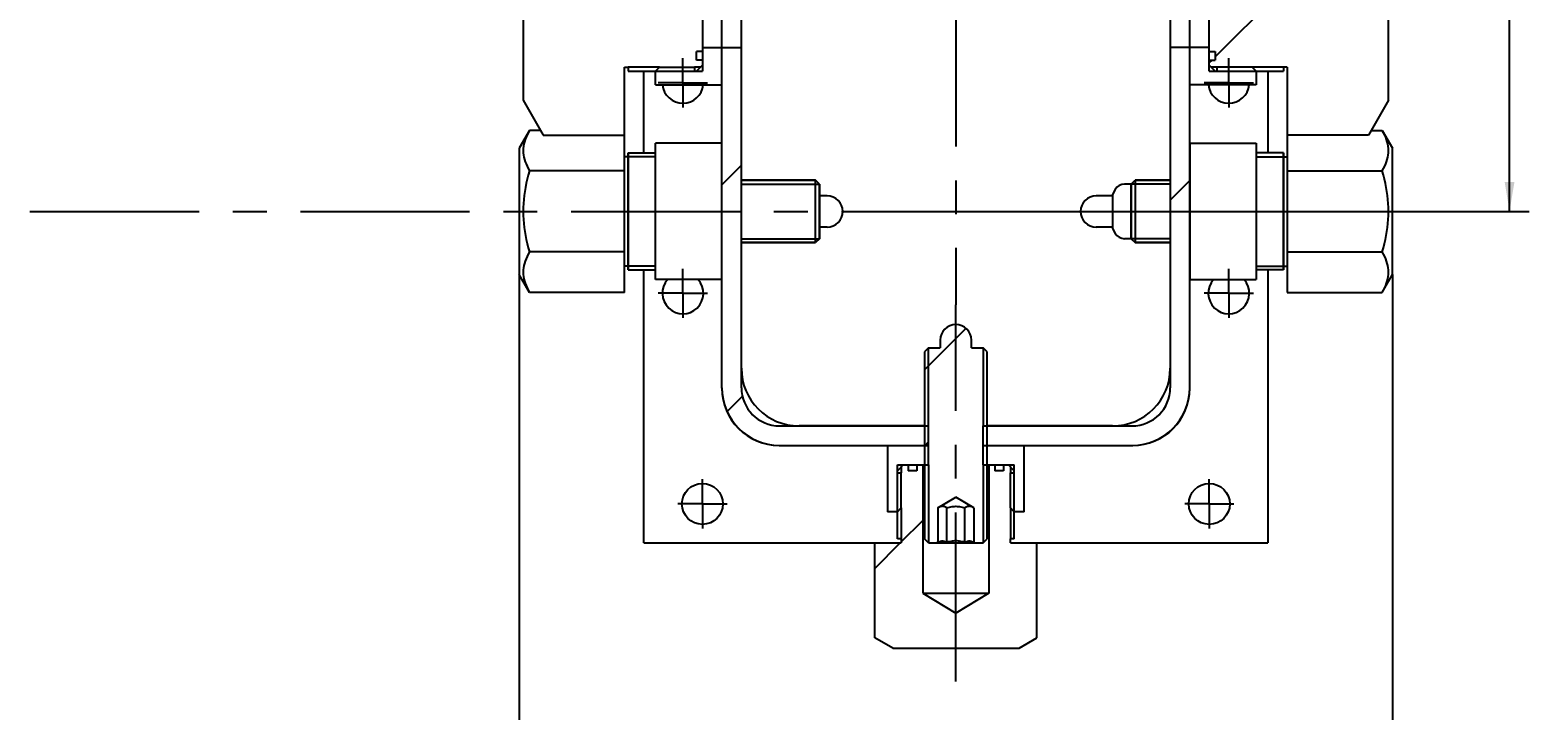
# Model space of a CAD drawing. Header units: millimetres. Extents: x 0 to 841, y 0 to 594.
# Drawn here: x 201.3 to 355.1, y 118.2 to 187.9 of the extents above; entities that cross this region are included whole.
import ezdxf

# ---------------------------------------------------------------- set-up
doc = ezdxf.new("R2010")
doc.units = ezdxf.units.MM
doc.header["$LTSCALE"] = 46.255
doc.linetypes.add('CENTER', pattern=[0.6, 0.375, -0.075, 0.075, -0.075])
doc.layers.get('0').update_dxf_attribs({"linetype": 'CONTINUOUS'})
for name, color, linetype in [('ALL_AXIS', 7, 'CONTINUOUS'), ('ALL_CHAMFER', 7, 'CONTINUOUS'), ('ALL_DIMENSIONS', 7, 'CONTINUOUS'), ('ALL_ROUND', 7, 'CONTINUOUS')]:
    doc.layers.add(name, color=color, linetype=linetype)
doc.styles.get("Standard").update_dxf_attribs({"font": 'txt', "width": 0.7})
doc.dimstyles.new('DIMSTYLE_2', dxfattribs={"dimtxt": 3.5, "dimasz": 3, "dimexe": 0.18, "dimexo": 0.0625, "dimgap": 0.09, "dimtad": 1, "dimdec": 5, "dimlfac": 2.5, "dimdsep": 46, "dimtxsty": 'STANDARD', "dimblk": '_FILLED', "dimblk1": '_FILLED', "dimblk2": '_FILLED', "dimcen": 0.09, "dimadec": 0, "dimazin": 0, "dimtp": 0.5, "dimtm": 0.5, "dimtfac": 1, "dimtdec": 5, "dimtofl": 0, "dimtmove": 0, "dimatfit": 3, "dimldrblk": '_FILLED', "dimfxl": 1, "dimtolj": 1, "dimarcsym": 0})
doc.dimstyles.new('DIMSTYLE_3', dxfattribs={"dimtxt": 3.5, "dimasz": 3, "dimexe": 0.18, "dimexo": 0.0625, "dimgap": 0.09, "dimtad": 1, "dimdec": 5, "dimlfac": 2.5, "dimdsep": 46, "dimtxsty": 'STANDARD', "dimblk": '_FILLED', "dimblk1": '_FILLED', "dimblk2": '_FILLED', "dimcen": 0.09, "dimadec": 0, "dimazin": 0, "dimtp": 0.3, "dimtm": 0.3, "dimtfac": 1, "dimtdec": 5, "dimtofl": 0, "dimtmove": 0, "dimatfit": 3, "dimldrblk": '_FILLED', "dimfxl": 1, "dimtolj": 1, "dimarcsym": 0})

# ---------------------------------------------------------------- blocks, each defined once
blk = doc.blocks.new('_FILLED')
at = {"color": 0, "linetype": 'BYBLOCK'}
blk.add_solid([(0, 0), (-1, 0.167), (-1, -0.167)], dxfattribs=at)
blk = doc.blocks.new('*D1')
at = {"layer": 'ALL_DIMENSIONS', "color": 2, "linetype": 'CONTINUOUS'}
for p, q in [((251.53, 162.85), (251.53, 96.67)), ((341.13, 162.85), (341.13, 96.67)), ((251.53, 98.67), (296.33, 98.67)), ((341.13, 98.67), (296.33, 98.67))]:
    blk.add_line(p, q, dxfattribs=at)
at = {"layer": 'ALL_DIMENSIONS', "color": 2, "linetype": 'CONTINUOUS', "xscale": 3, "yscale": 3, "zscale": 3, "rotation": 180}
blk.add_blockref('_FILLED', (251.53, 98.67), dxfattribs=at)
at = {"layer": 'ALL_DIMENSIONS', "color": 2, "linetype": 'CONTINUOUS', "xscale": 3, "yscale": 3, "zscale": 3}
blk.add_blockref('_FILLED', (341.13, 98.67), dxfattribs=at)
blk = doc.blocks.new('*D2')
at = {"layer": 'ALL_DIMENSIONS', "color": 2, "linetype": 'CONTINUOUS'}
for p, q in [((299.2, 217.33), (355.13, 217.33)), ((353.13, 217.33), (353.13, 193.33)), ((353.13, 169.33), (353.13, 193.33)), ((299.32, 169.33), (355.13, 169.33))]:
    blk.add_line(p, q, dxfattribs=at)
at = {"layer": 'ALL_DIMENSIONS', "color": 2, "linetype": 'CONTINUOUS', "xscale": 3, "yscale": 3, "zscale": 3}
for p, rotation in [((353.13, 217.33), 90), ((353.13, 169.33), 270)]:
    blk.add_blockref('_FILLED', p, dxfattribs=dict(at, rotation=rotation))

msp = doc.modelspace()

# ---------------------------------------------------------------- linework, layer by layer
at = {"color": 7, "linetype": 'CONTINUOUS'}
for p, q in [((272.3275572, 151.1887961), (272.3275572, 214.5288977)), ((274.3275572, 151.2487961), (274.3275572, 214.5293673)), ((318.3275572, 214.5288977), (318.3275572, 151.2487961)), ((320.3275572, 151.1887961), (320.3275572, 214.5288977)), ((251.9275572, 205.9287961), (251.9275572, 180.7287961)), ((340.7275572, 180.7287961), (340.7275572, 205.9287961)), ((270.3275572, 202.9287961), (270.3275572, 183.7287961)), ((322.3275572, 183.7287961), (322.3275572, 202.9287961)), ((270.3275572, 186.1287961), (274.3275572, 186.1287961)), ((322.3275572, 186.1287961), (318.3275572, 186.1287961)), ((269.7275572, 184.8487961), (269.7275572, 185.7287961)), ((270.3275572, 185.7287961), (269.7275572, 185.7287961)), ((270.3275572, 184.8487961), (269.7275572, 184.8487961)), ((322.3275572, 185.7287961), (322.9275572, 185.7287961)), ((322.3275572, 184.8487961), (322.9275572, 184.8487961)), ((322.9275572, 185.7287961), (322.9275572, 184.8487961)), ((262.3275572, 161.0149523), (262.3275572, 184.1287961)), ((262.3275572, 184.1287961), (262.7275572, 184.1287961)), ((262.7275572, 184.1287362), (262.7275572, 183.7287961)), ((262.7275572, 183.7287961), (270.3275572, 183.7287961)), ((264.3275572, 175.3287961), (264.3275572, 183.7287961)), ((265.5275572, 183.7287961), (265.9275572, 184.1287961)), ((265.5275572, 182.3287961), (265.5275572, 183.7287961)), ((265.9275572, 184.1287961), (269.5275572, 184.1287961)), ((269.5275572, 184.1287961), (269.5275572, 183.7287961)), ((269.7275572, 183.7287961), (270.3275572, 184.3287961)), ((322.9275572, 183.7287961), (322.3275572, 184.3287961)), ((322.3275572, 183.7287961), (329.9275572, 183.7287961)), ((326.7275572, 184.1287961), (323.1275572, 184.1287961)), ((323.1275572, 183.7287961), (323.1275572, 184.1287961)), ((327.1275572, 183.7287961), (326.7275572, 184.1287961)), ((327.1275572, 183.7287961), (327.1275572, 182.3287961)), ((328.3275572, 183.7287961), (328.3275572, 175.3287961)), ((330.3275572, 184.1287961), (329.9275572, 184.1287961)), ((329.9275572, 184.1287961), (329.9275572, 183.7287961)), ((330.3275572, 184.1287961), (330.3275572, 161.0149523)), ((265.5275572, 182.3287961), (272.3275572, 182.3287961)), ((327.1275572, 182.3287961), (320.3275572, 182.3287961)), ((251.9275572, 180.7287961), (253.9862772, 177.1629886)), ((340.7275572, 180.7287961), (338.6688373, 177.1629886)), ((253.9862772, 177.1629886), (262.3275572, 177.1629886)), ((338.6688373, 177.1629886), (330.3275572, 177.1629886)), ((262.7275572, 175.3287961), (262.7275572, 163.3287961)), ((329.9275572, 163.3287961), (329.9275572, 175.3287961)), ((282.3275572, 172.1287961), (282.3275572, 166.5287961)), ((314.3275572, 166.5287961), (314.3275572, 172.1287961)), ((264.3275572, 135.3287961), (264.3275572, 163.3287961)), ((328.3275572, 163.3287961), (328.3275572, 135.3287961)), ((293.5275572, 155.3287961), (293.1275572, 154.9287961)), ((293.5275572, 155.3287961), (294.7275572, 155.3287961)), ((294.7275572, 156.1287961), (294.7275572, 155.3287961)), ((297.9275572, 155.3287961), (297.9275572, 156.1287961)), ((297.9275572, 155.3287961), (299.1275572, 155.3287961)), ((299.5275572, 154.9287961), (299.1275572, 155.3287961)), ((293.1275572, 154.9287961), (293.1275572, 135.7287961)), ((299.5275572, 135.7287961), (299.5275572, 154.9287961)), ((278.2475572, 147.3287961), (293.5275572, 147.3287961)), ((293.5275572, 143.3287961), (293.5275572, 147.3287961)), ((299.1275572, 147.3287961), (314.4075572, 147.3287961)), ((299.1275572, 143.3287961), (299.1275572, 147.3287961)), ((278.1875572, 145.3287961), (293.5275572, 145.3287961)), ((289.3275572, 145.3287961), (289.3275572, 138.5287961)), ((299.1275572, 145.3287961), (314.4675572, 145.3287961)), ((303.3275572, 138.5287961), (303.3275572, 145.3287961)), ((290.3275572, 143.3287961), (293.5275572, 143.3287961)), ((290.3275572, 135.7287961), (290.3275572, 143.3287961)), ((290.9275572, 143.3287961), (290.3275572, 142.7287961)), ((291.4475572, 143.3287961), (291.4475572, 142.7287961)), ((292.3275572, 143.3287961), (292.3275572, 142.7287961)), ((292.9275572, 143.3287961), (292.9275572, 130.1717222)), ((299.1275572, 143.3287961), (302.3275572, 143.3287961)), ((299.7275572, 143.3287961), (299.7275572, 130.1717222)), ((300.3275572, 143.3287961), (300.3275572, 142.7287961)), ((301.2075572, 143.3287961), (301.2075572, 142.7287961)), ((302.3275572, 142.7287961), (301.7275572, 143.3287961)), ((302.3275572, 135.7287961), (302.3275572, 143.3287961)), ((290.3275572, 142.5287961), (290.7275572, 142.5287961)), ((290.7275572, 138.9287961), (290.7275572, 142.5287961)), ((292.3275572, 142.7287961), (291.4475572, 142.7287961)), ((301.2075572, 142.7287961), (300.3275572, 142.7287961)), ((301.9275572, 142.5287961), (302.3275572, 142.5287961)), ((301.9275572, 138.9287961), (301.9275572, 142.5287961)), ((294.4800364, 138.936001), (296.3275572, 140.0026676)), ((298.1750781, 138.936001), (296.3275572, 140.0026676)), ((290.3275572, 138.5287961), (289.3275572, 138.5287961)), ((290.3275572, 138.5287961), (290.7275572, 138.9287961)), ((294.4800364, 138.936001), (294.4800364, 135.382189)), ((295.4037968, 135.382189), (295.4037968, 138.936001)), ((297.2513177, 135.382189), (297.2513177, 138.936001)), ((298.1750781, 138.936001), (298.1750781, 135.382189)), ((302.3275572, 138.5287961), (301.9275572, 138.9287961)), ((303.3275572, 138.5287961), (302.3275572, 138.5287961)), ((264.3275572, 135.3287961), (290.7275572, 135.3287961)), ((288.0137134, 125.5875664), (288.0137134, 135.3287961)), ((290.7275572, 135.7287961), (290.3275572, 135.7287961)), ((290.7275572, 135.7287961), (290.7275572, 135.3287961)), ((293.5275572, 135.3287961), (293.1275572, 135.7287961)), ((293.5275572, 135.3287961), (299.1275572, 135.3287961)), ((294.4800364, 135.382189), (294.3875572, 135.3287961)), ((298.1750781, 135.382189), (298.2675572, 135.3287961)), ((299.1275572, 135.3287961), (299.5275572, 135.7287961)), ((302.3275572, 135.7287961), (301.9275572, 135.7287961)), ((301.9275572, 135.3287961), (301.9275572, 135.7287961)), ((301.9275572, 135.3287961), (328.3275572, 135.3287961)), ((304.6414011, 125.5875664), (304.6414011, 135.3287961)), ((292.9275572, 130.1717222), (299.7275572, 130.1717222)), ((292.9275572, 130.1717222), (296.3275572, 128.1287961)), ((299.7275572, 130.1717222), (296.3275572, 128.1287961)), ((289.8475572, 124.5287961), (288.0137134, 125.5875664)), ((302.8075572, 124.5287961), (304.6414011, 125.5875664)), ((289.8475572, 124.5287961), (302.8075572, 124.5287961))]:
    msp.add_line(p, q, dxfattribs=at)
at = {"color": 2, "linetype": 'CONTINUOUS'}
for p, q in [((322.9275572, 185.1672736), (340.7275572, 202.9672736)), ((322.3275572, 184.5672736), (322.6090798, 184.8487961)), ((265.9275572, 184.1287961), (262.7275572, 184.1287961)), ((270.1275572, 184.1287961), (269.5275572, 184.1287961)), ((323.1275572, 184.1287961), (322.5275572, 184.1287961)), ((329.9275572, 184.1287961), (326.7275572, 184.1287961)), ((265.5275572, 174.9287961), (262.7275572, 174.9287961)), ((272.3275572, 172.0600127), (274.3275572, 174.0600127)), ((327.1275572, 174.9287961), (329.9275572, 174.9287961)), ((318.3275572, 170.4858685), (320.3275572, 172.4858685)), ((274.3275572, 172.1287961), (282.3275572, 172.1287961)), ((318.3275572, 172.1287961), (314.3275572, 172.1287961)), ((274.3275572, 166.5287961), (282.3275572, 166.5287961)), ((318.3275572, 166.5287961), (314.3275572, 166.5287961)), ((265.5275572, 163.7287961), (262.7275572, 163.7287961)), ((327.1275572, 163.7287961), (329.9275572, 163.7287961)), ((293.1275572, 153.0900055), (297.374335, 157.3367833)), ((293.5275572, 147.3287961), (293.5275572, 155.3287961)), ((299.1275572, 155.3287961), (299.1275572, 147.3287961)), ((272.8689545, 148.8143379), (274.4368243, 150.3822077)), ((293.1704849, 145.3287961), (293.5275572, 145.6858685)), ((290.7275572, 143.1287961), (290.7275572, 142.5287961)), ((293.5275572, 143.3287961), (293.5275572, 135.3287961)), ((299.1275572, 143.3287961), (299.1275572, 135.3287961)), ((301.9275572, 143.1287961), (301.9275572, 142.5287961)), ((290.7275572, 138.9287961), (290.7275572, 135.7287961)), ((301.9275572, 138.9287961), (301.9275572, 135.7287961)), ((290.7275572, 135.4293396), (292.9275572, 137.6293396)), ((288.0137134, 132.7154957), (290.6270138, 135.3287961))]:
    msp.add_line(p, q, dxfattribs=at)
at = {"color": 7, "linetype": 'CONTINUOUS'}
for points in [[(295.4037968, 138.936001), (295.3347585, 138.97361), (295.2671447, 139.0054894), (295.2012232, 139.031628), (295.1361904, 139.0520592), (295.0713259, 139.0668843), (295.0066479, 139.0758882), (294.9419199, 139.0788676), (294.8771866, 139.0758883), (294.8124954, 139.0668827), (294.7476009, 139.0520478), (294.6824871, 139.0315784), (294.6165121, 139.0054127), (294.5489476, 138.9735539), (294.4800364, 138.936001)], [(295.4037968, 138.936001), (295.5419137, 138.9736212), (295.677195, 139.0055098), (295.8091193, 139.0316574), (295.9392506, 139.052092), (296.0689789, 139.0669074), (296.1983057, 139.075898), (296.3277293, 139.0788675), (296.4571497, 139.0758821), (296.5864758, 139.0668749), (296.7161789, 139.0520491), (296.846218, 139.0316197), (296.9780383, 139.005484), (297.1132505, 138.9736072), (297.2513177, 138.936001)], [(298.1750781, 138.936001), (298.1061684, 138.9735509), (298.0386233, 139.0054036), (297.9726935, 139.0315568), (297.9076267, 139.052017), (297.8427535, 139.0668572), (297.7780757, 139.0758745), (297.7133579, 139.0788678), (297.6486421, 139.0759045), (297.583976, 139.0669201), (297.5191081, 139.0521093), (297.4540349, 139.0316774), (297.3880606, 139.0055289), (297.320401, 138.9736334), (297.2513177, 138.936001)], [(294.4800364, 135.382189), (294.5489051, 135.41972), (294.616427, 135.4515637), (294.6823617, 135.4777212), (294.7474307, 135.4981894), (294.8122731, 135.5130289), (294.8768966, 135.5220493), (294.941529, 135.5250579), (295.0061493, 135.5221224), (295.0707236, 135.5131863), (295.135518, 135.4984302), (295.2005311, 135.478066), (295.2665313, 135.451944), (295.3343825, 135.4199751), (295.4037968, 135.382189)], [(297.2513177, 135.382189), (297.1127192, 135.4199206), (296.9771681, 135.4518611), (296.8452236, 135.4779865), (296.7152077, 135.4983693), (296.5856225, 135.5131434), (296.4564872, 135.5221009), (296.3273037, 135.5250582), (296.1981255, 135.5220776), (296.068999, 135.5130972), (295.9394476, 135.4983069), (295.809518, 135.4779211), (295.6776868, 135.4518047), (295.542258, 135.4198861), (295.4037968, 135.382189)], [(297.2513177, 135.382189), (297.3205095, 135.4198688), (297.3882077, 135.4517809), (297.4541267, 135.4779038), (297.5191234, 135.4983015), (297.5839704, 135.5131062), (297.6486352, 135.5220919), (297.7133557, 135.5250562), (297.778093, 135.5220609), (297.8428127, 135.5130334), (297.9077404, 135.498174), (297.972891, 135.4776689), (298.0388627, 135.4514874), (298.1063337, 135.4196647), (298.1750781, 135.382189)]]:
    msp.add_lwpolyline(points, dxfattribs=at)
for centre in [(270.3275572, 139.3287961), (322.3275572, 139.3287961)]:
    msp.add_circle(centre, 2.1, dxfattribs=at)
for centre, radius, start, end in [((268.3275572, 182.5287961), 2.1, 185.502852663, 354.497147337), ((324.3275572, 182.5287961), 2.1, 185.502852663, 354.497147337), ((268.3275572, 160.9287961), 2.1, 138.119705709, 41.880294291), ((324.3275572, 160.9287961), 2.1, 138.119705709, 41.880294291), ((296.3275572, 156.1287961), 1.6, 0, 180), ((278.2475572, 151.2487961), 5.92, 180, 270), ((278.1875572, 151.1887961), 5.86, 180, 270), ((278.2475572, 151.2487961), 3.92, 180, 270), ((314.4075572, 151.2487961), 5.92, 270, 360), ((314.4075572, 151.2487961), 3.92, 270, 360), ((314.4675572, 151.1887961), 5.86, 270, 360)]:
    msp.add_arc(centre, radius, start, end, dxfattribs=at)
at = {"layer": 'ALL_AXIS', "color": 7, "linetype": 'CENTER'}
for p, q in [((296.3275572, 193.3287961), (296.3275572, 159.7287961)), ((268.3275572, 182.5287961), (268.3275572, 185.0537961)), ((324.3275572, 182.5287961), (324.3275572, 185.0537961)), ((268.3275572, 182.5287961), (265.8025572, 182.5287961)), ((268.3275572, 182.5287961), (268.3275572, 180.0037961)), ((268.3275572, 182.5287961), (270.8525572, 182.5287961)), ((324.3275572, 182.5287961), (321.8025572, 182.5287961)), ((324.3275572, 182.5287961), (326.8525572, 182.5287961)), ((324.3275572, 182.5287961), (324.3275572, 180.0037961)), ((201.3467574, 169.3287961), (299.3245157, 169.3287961)), ((268.3275572, 160.9287961), (268.3275572, 163.4537961)), ((324.3275572, 160.9287961), (324.3275572, 163.4537961)), ((268.3275572, 160.9287961), (265.8025572, 160.9287961)), ((268.3275572, 160.9287961), (270.8525572, 160.9287961)), ((268.3275572, 160.9287961), (268.3275572, 158.4037961)), ((324.3275572, 160.9287961), (321.8025572, 160.9287961)), ((324.3275572, 160.9287961), (326.8525572, 160.9287961)), ((324.3275572, 160.9287961), (324.3275572, 158.4037961)), ((296.3275572, 121.1031969), (296.3275572, 159.7287961)), ((270.3275572, 139.3287961), (270.3275572, 141.8537961)), ((322.3275572, 139.3287961), (322.3275572, 141.8537961)), ((270.3275572, 139.3287961), (267.8025572, 139.3287961)), ((270.3275572, 139.3287961), (272.8525572, 139.3287961)), ((270.3275572, 139.3287961), (270.3275572, 136.8037961)), ((322.3275572, 139.3287961), (319.8025572, 139.3287961)), ((322.3275572, 139.3287961), (324.8525572, 139.3287961)), ((322.3275572, 139.3287961), (322.3275572, 136.8037961))]:
    msp.add_line(p, q, dxfattribs=at)
at = {"layer": 'ALL_AXIS', "color": 7, "linetype": 'CONTINUOUS'}
for p, q in [((252.5863275, 177.64264), (251.5275572, 175.8087961)), ((253.7093503, 177.64264), (252.5863275, 177.64264)), ((338.9457642, 177.64264), (340.068787, 177.64264)), ((340.068787, 177.64264), (341.1275572, 175.8087961)), ((251.5275572, 175.8087961), (251.5275572, 162.8487961)), ((262.7275572, 163.3287961), (262.7275572, 175.3287961)), ((262.7275572, 175.3287961), (265.5275572, 175.3287961)), ((265.5275572, 162.3287961), (265.5275572, 176.3287961)), ((272.3275572, 176.3287961), (265.5275572, 176.3287961)), ((272.3275572, 162.3287961), (272.3275572, 176.3287961)), ((320.3275572, 176.3287961), (327.1275572, 176.3287961)), ((320.3275572, 176.3287961), (320.3275572, 162.3287961)), ((327.1275572, 176.3287961), (327.1275572, 162.3287961)), ((329.9275572, 175.3287961), (327.1275572, 175.3287961)), ((329.9275572, 175.3287961), (329.9275572, 163.3287961)), ((341.1275572, 162.8487961), (341.1275572, 175.8087961)), ((262.7275572, 174.9287961), (262.3275572, 174.9287961)), ((329.9275572, 174.9287961), (330.3275572, 174.9287961)), ((262.3275572, 173.4857181), (252.5863275, 173.4857181)), ((281.9275572, 172.5287961), (274.3275572, 172.5287961)), ((314.3275572, 172.1287961), (314.7275572, 172.5287961)), ((314.7275572, 172.5287961), (318.3275572, 172.5287961)), ((330.3275572, 173.4857181), (340.068787, 173.4857181)), ((283.1275572, 170.9287961), (282.3275572, 170.9287961)), ((312.3877496, 170.9287961), (310.7275572, 170.9287961)), ((312.6764248, 171.5787961), (312.3877496, 171.0787961)), ((312.3877496, 171.0787961), (312.3877496, 167.5787961)), ((314.3275572, 172.1287961), (313.6290527, 172.1287961)), ((314.3275572, 172.1287961), (314.3275572, 166.5287961)), ((283.1275572, 167.7287961), (282.3275572, 167.7287961)), ((312.3877496, 167.7287961), (310.7275572, 167.7287961)), ((281.9275572, 166.1287961), (274.3275572, 166.1287961)), ((312.3877496, 167.5787961), (312.6764248, 167.0787961)), ((314.3275572, 166.5287961), (313.6290527, 166.5287961)), ((314.3275572, 166.5287961), (314.7275572, 166.1287961)), ((314.7275572, 166.1287961), (318.3275572, 166.1287961)), ((262.3275572, 165.1718742), (252.5863275, 165.1718742)), ((330.3275572, 165.1718742), (340.068787, 165.1718742)), ((262.7275572, 163.7287961), (262.3275572, 163.7287961)), ((262.7275572, 163.3287961), (265.5275572, 163.3287961)), ((329.9275572, 163.3287961), (327.1275572, 163.3287961)), ((329.9275572, 163.7287961), (330.3275572, 163.7287961)), ((252.5863275, 161.0149523), (251.5275572, 162.8487961)), ((272.3275572, 162.3287961), (265.5275572, 162.3287961)), ((320.3275572, 162.3287961), (327.1275572, 162.3287961)), ((340.068787, 161.0149523), (341.1275572, 162.8487961)), ((262.3275572, 161.0149523), (252.5863275, 161.0149523)), ((330.3275572, 161.0149523), (340.068787, 161.0149523))]:
    msp.add_line(p, q, dxfattribs=at)
for points in [[(252.5863275, 177.64264), (252.45245, 177.400024), (252.3342797, 177.1619594), (252.2319332, 176.9291213), (252.145061, 176.6994844), (252.0731899, 176.4713795), (252.0168073, 176.2444142), (251.9761378, 176.017627), (251.9514963, 175.7910561), (251.9433206, 175.5643879), (251.9514663, 175.3377151), (251.9760801, 175.1111306), (252.0167268, 174.8843196), (252.0730919, 174.6573232), (252.1449595, 174.429166), (252.2318587, 174.1994258), (252.3342397, 173.9664841), (252.4524327, 173.7283616), (252.5863275, 173.4857181)], [(340.068787, 173.4857181), (340.2026645, 173.7283341), (340.3208348, 173.9663987), (340.4231813, 174.1992368), (340.5100535, 174.4288737), (340.5819245, 174.6569786), (340.6383071, 174.8839439), (340.6789767, 175.1107311), (340.7036182, 175.337302), (340.7117939, 175.5639702), (340.7036482, 175.790643), (340.6790343, 176.0172275), (340.6383877, 176.2440385), (340.5820226, 176.4710349), (340.510155, 176.6991921), (340.4232558, 176.9289323), (340.3208748, 177.161874), (340.2026818, 177.3999965), (340.068787, 177.64264)], [(252.5863275, 173.4857181), (252.4664491, 173.0535919), (252.3588309, 172.6277902), (252.2635198, 172.2092665), (252.1803748, 171.7951607), (252.1091325, 171.383157), (252.0502074, 170.9725766), (252.0038019, 170.5619521), (251.9702877, 170.1513335), (251.9501584, 169.7402266), (251.9432494, 169.3287961)], [(340.7118651, 169.3287961), (340.7050364, 169.738213), (340.6850736, 170.1475595), (340.6518365, 170.5566156), (340.6057453, 170.9660417), (340.5471328, 171.3759003), (340.4761217, 171.7877643), (340.3930634, 172.2024202), (340.2976056, 172.6222894), (340.1894841, 173.0503908), (340.068787, 173.4857181)], [(251.9432494, 169.3287961), (251.9500781, 168.9193793), (251.9700409, 168.5100328), (252.003278, 168.1009767), (252.0493692, 167.6915506), (252.1079817, 167.281692), (252.1789928, 166.869828), (252.2620511, 166.4551721), (252.3575089, 166.0353029), (252.4656304, 165.6072015), (252.5863275, 165.1718742)], [(340.068787, 165.1718742), (340.1886653, 165.6040004), (340.2962836, 166.029802), (340.3915947, 166.4483258), (340.4747397, 166.8624316), (340.545982, 167.2744353), (340.6049071, 167.6850157), (340.6513126, 168.0956402), (340.6848268, 168.5062588), (340.7049561, 168.9173657), (340.7118651, 169.3287961)], [(252.5863275, 165.1718742), (252.45245, 164.9292582), (252.3342797, 164.6911936), (252.2319332, 164.4583555), (252.145061, 164.2287186), (252.0731899, 164.0006137), (252.0168073, 163.7736483), (251.9761378, 163.5468612), (251.9514963, 163.3202902), (251.9433206, 163.0936221), (251.9514663, 162.8669492), (251.9760801, 162.6403648), (252.0167268, 162.4135538), (252.0730919, 162.1865574), (252.1449595, 161.9584001), (252.2318587, 161.72866), (252.3342397, 161.4957183), (252.4524327, 161.2575958), (252.5863275, 161.0149523)], [(340.068787, 161.0149523), (340.2026645, 161.2575683), (340.3208348, 161.4956328), (340.4231813, 161.728471), (340.5100535, 161.9581079), (340.5819245, 162.1862128), (340.6383071, 162.4131781), (340.6789767, 162.6399653), (340.7036182, 162.8665362), (340.7117939, 163.0932044), (340.7036482, 163.3198772), (340.6790343, 163.5464616), (340.6383877, 163.7732727), (340.5820226, 164.0002691), (340.510155, 164.2284263), (340.4232558, 164.4581665), (340.3208748, 164.6911082), (340.2026818, 164.9292307), (340.068787, 165.1718742)]]:
    msp.add_lwpolyline(points, dxfattribs=at)
for centre, radius, start, end in [((283.1275572, 169.3287961), 1.6, 270, 90), ((310.7275572, 169.3287961), 1.6, 90, 270), ((313.6290527, 171.0287961), 1.1, 90, 150), ((313.6290527, 167.6287961), 1.1, 210, 270)]:
    msp.add_arc(centre, radius, start, end, dxfattribs=at)
at = {"layer": 'ALL_CHAMFER', "color": 7, "linetype": 'CONTINUOUS'}
for p, q in [((274.3275572, 172.5287961), (281.9275572, 172.5287961)), ((282.3275572, 172.1287961), (281.9275572, 172.5287961)), ((281.9275572, 166.1287961), (281.9275572, 172.5287961)), ((314.3275572, 172.1287961), (314.7275572, 172.5287961)), ((318.3275572, 172.5287961), (314.7275572, 172.5287961)), ((314.7275572, 172.5287961), (314.7275572, 166.1287961)), ((282.3275572, 166.5287961), (282.3275572, 172.1287961)), ((274.3275572, 166.1287961), (281.9275572, 166.1287961)), ((282.3275572, 166.5287961), (281.9275572, 166.1287961)), ((318.3275572, 166.1287961), (314.7275572, 166.1287961))]:
    msp.add_line(p, q, dxfattribs=at)
at = {"layer": 'ALL_ROUND', "color": 7, "linetype": 'CONTINUOUS'}
for p, q in [((274.3275572, 172.5287961), (274.3275572, 186.1287961)), ((318.3275572, 186.1287961), (318.3275572, 172.5287961)), ((274.3275572, 153.2487961), (274.3275572, 166.1287961)), ((318.3275572, 166.1287961), (318.3275572, 153.2487961)), ((293.1275572, 147.3287961), (280.2475572, 147.3287961)), ((312.4075572, 147.3287961), (299.5275572, 147.3287961))]:
    msp.add_line(p, q, dxfattribs=at)
for centre, start, end in [((280.2475572, 153.2487961), 180, 270), ((312.4075572, 153.2487961), 270, 360)]:
    msp.add_arc(centre, 5.92, start, end, dxfattribs=at)

# ---------------------------------------------------------------- dimensions: what is measured, and where the dimension line sits
at = {"layer": 'ALL_DIMENSIONS', "color": 2, "linetype": 'CONTINUOUS'}
dim = msp.add_linear_dim(base=(353.1275572, 217.3287961), p1=(299.3245157, 169.3287961), p2=(299.1995585, 217.3287961), angle=90, dimstyle='DIMSTYLE_3', dxfattribs=at)
dim.commit()
dim.dimension.update_dxf_attribs({"geometry": '*D2', "text_midpoint": (352.2525572, 189.6537961), "dimtype": 160})
dim = msp.add_linear_dim(base=(341.1275572, 98.6662006), p1=(251.5275572, 162.8487961), p2=(341.1275572, 162.8487961), dimstyle='DIMSTYLE_2', dxfattribs=at)
dim.commit()
dim.dimension.update_dxf_attribs({"geometry": '*D1', "text_midpoint": (292.6525572, 99.5412006), "dimtype": 160})

doc.saveas('drawing.dxf')
